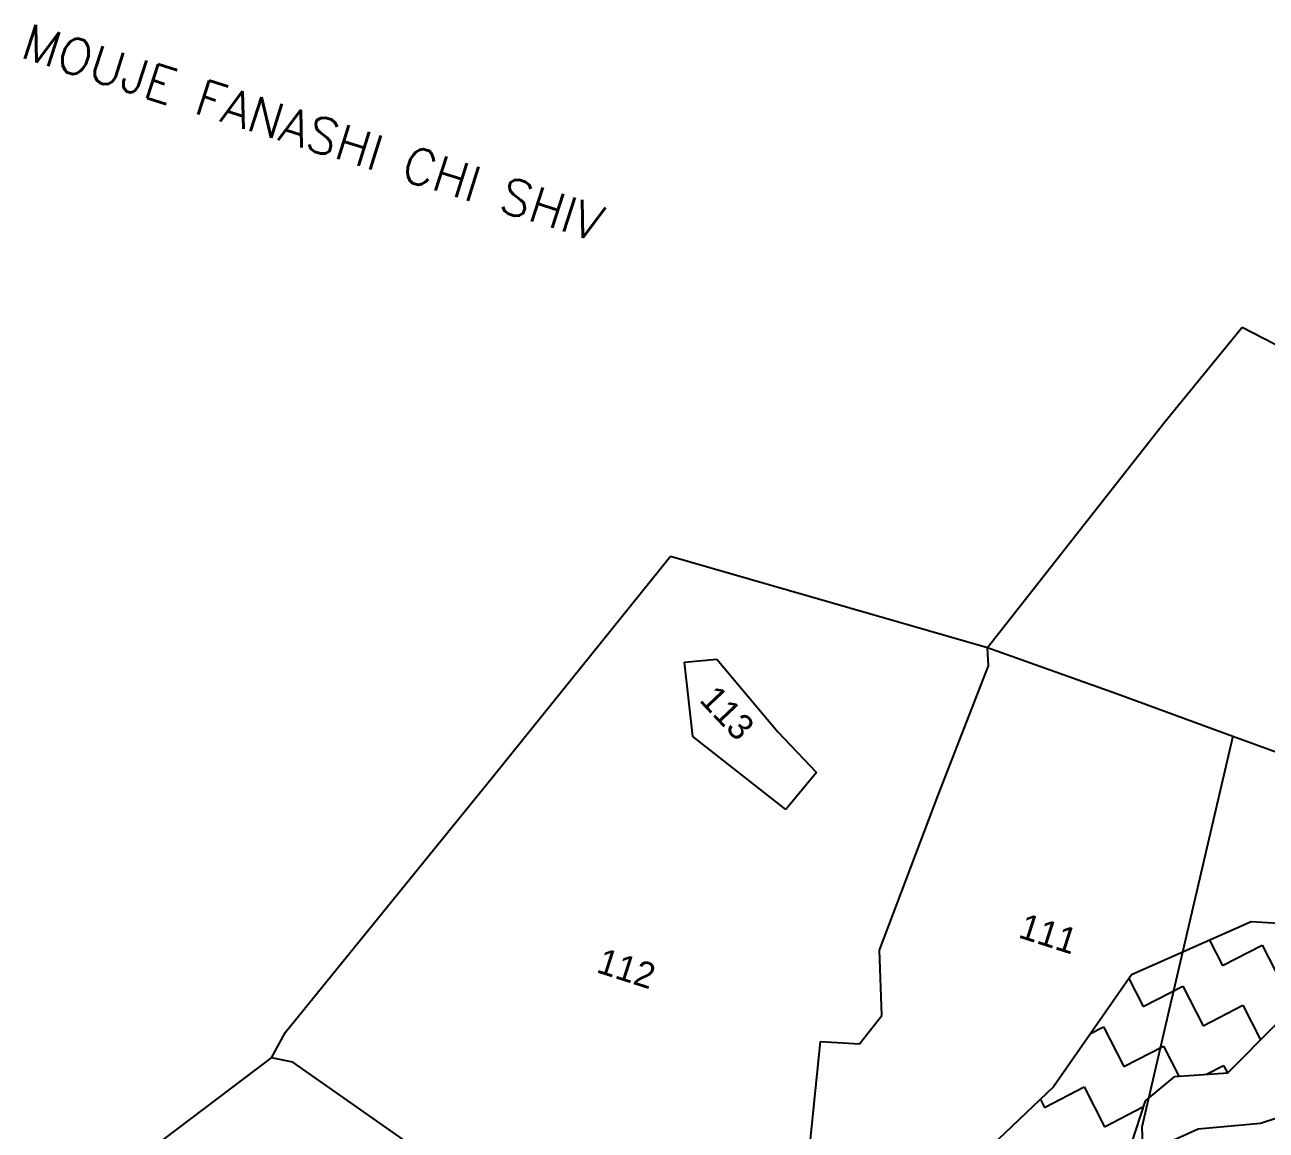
# Model space of a CAD drawing. Header units: metres. Extents: x 325249 to 329200, y 1813160 to 1816809.
# Drawn here: x 326415 to 327316, y 1816007 to 1816809 of the extents above; entities that cross this region are included whole.
import ezdxf
from ezdxf.enums import TextEntityAlignment as Align

# ---------------------------------------------------------------- set-up
doc = ezdxf.new("R2010")
doc.units = ezdxf.units.M
for name, color, linetype in [('POLY_HATCH', 12, 'Continuous'), ('POLY_PARCEL', 6, 'Continuous'), ('POLY_WATER', 4, 'Continuous'), ('TEXT_MAPOUT', 7, 'Continuous'), ('TEXT_PARCEL', 7, 'Continuous'), ('V_BOUND_LINE', 7, 'Continuous')]:
    doc.layers.add(name, color=color, linetype=linetype)
doc.styles.get("Standard").update_dxf_attribs({"font": 'simplex.shx'})
doc.styles.add('TEXT_MAP', font='', dxfattribs={"height": 0.5})
doc.styles.get('TEXT_MAP').set_extended_font_data('Kruti Dev 050')

msp = doc.modelspace()

# ---------------------------------------------------------------- linework, layer by layer
at = {"layer": 'POLY_HATCH'}
for p, q in [((327305.15, 1816158.1), (327218.15, 1816119.65)), ((327381.01, 1816153.14), (327305.15, 1816158.1)), ((327218.15, 1816119.65), (327161.64, 1816038.27)), ((327288.24, 1816048.54), (327323.11, 1816083.55)), ((327228.39, 1816028.24), (327249.75, 1816045.84)), ((327249.75, 1816045.84), (327288.24, 1816048.54)), ((327161.64, 1816038.27), (327094.1, 1815974.24)), ((327218.09, 1815996.1), (327228.39, 1816028.24))]:
    msp.add_line(p, q, dxfattribs=at)
at = {"layer": 'POLY_HATCH', "linetype": 'Continuous'}
for p, q in [((327274.76, 1816144.67), (327284.23, 1816126.27)), ((327284.23, 1816126.27), (327313.04, 1816141.1)), ((327313.04, 1816141.1), (327327.86, 1816112.29)), ((327216.21, 1816116.87), (327226.63, 1816096.63)), ((327226.63, 1816096.63), (327255.43, 1816111.45)), ((327255.43, 1816111.45), (327270.26, 1816082.65)), ((327270.26, 1816082.65), (327299.06, 1816097.47)), ((327299.06, 1816097.47), (327311.98, 1816072.37)), ((327188.55, 1816077.03), (327197.83, 1816081.8)), ((327197.83, 1816081.8), (327212.65, 1816053)), ((327212.65, 1816053), (327241.45, 1816067.82)), ((327241.45, 1816067.82), (327252.66, 1816046.04)), ((327272.64, 1816047.44), (327285.08, 1816053.84)), ((327285.08, 1816053.84), (327287.82, 1816048.51)), ((327155.04, 1816023.36), (327183.85, 1816038.18)), ((327183.85, 1816038.18), (327198.67, 1816009.38)), ((327152.05, 1816029.18), (327155.04, 1816023.36)), ((327198.67, 1816009.38), (327227.02, 1816023.97))]:
    msp.add_line(p, q, dxfattribs=at)
at = {"layer": 'POLY_PARCEL'}
for p, q in [((327114.29, 1816343.84), (327113.6, 1816357.02)), ((327113.6, 1816357.02), (327207.21, 1816323.67)), ((326893.77, 1816346.55), (326917.17, 1816348.7)), ((326917.17, 1816348.7), (326961.57, 1816295.9)), ((326899.72, 1816292.46), (326893.77, 1816346.55)), ((327077.75, 1816249.84), (327114.29, 1816343.84)), ((327207.21, 1816323.67), (327291.88, 1816292.78)), ((326961.57, 1816295.9), (326989.61, 1816266.49)), ((326967.37, 1816239.58), (326899.72, 1816292.46)), ((327291.88, 1816292.78), (327244.65, 1816090.26)), ((327291.88, 1816292.78), (327399.54, 1816253.5)), ((326989.61, 1816266.49), (326967.37, 1816239.58)), ((327035.32, 1816137.44), (327077.75, 1816249.84)), ((327036.94, 1816090.03), (327035.32, 1816137.44)), ((327020.77, 1816069.59), (327036.94, 1816090.03)), ((327244.65, 1816090.26), (327225.61, 1816009.03)), ((326980.9, 1815958.5), (326992.43, 1816071.19)), ((326992.43, 1816071.19), (327020.77, 1816069.59)), ((326609.31, 1816056.22), (326593.75, 1816059.27)), ((326733.28, 1815969.52), (326609.31, 1816056.22)), ((327225.61, 1816009.03), (327226.33, 1815989.72))]:
    msp.add_line(p, q, dxfattribs=at)
at = {"layer": 'POLY_WATER'}
for p, q in [((327311.91, 1816011.92), (327341.71, 1816021.79)), ((327226.33, 1815989.72), (327266.65, 1816007.72)), ((327266.65, 1816007.72), (327311.91, 1816011.92))]:
    msp.add_line(p, q, dxfattribs=at)
at = {"layer": 'V_BOUND_LINE'}
for p, q in [((327242.5, 1816520.76), (327298.48, 1816589.6)), ((327298.48, 1816589.6), (327522.15, 1816473.99)), ((327113.6, 1816357.02), (327242.5, 1816520.76)), ((326754.34, 1816263.07), (326883.58, 1816423.41)), ((326883.58, 1816423.41), (327113.6, 1816357.02)), ((326603.94, 1816077.98), (326754.34, 1816263.07)), ((326593.75, 1816059.27), (326603.94, 1816077.98)), ((326474.33, 1815969.07), (326593.75, 1816059.27))]:
    msp.add_line(p, q, dxfattribs=at)

# ---------------------------------------------------------------- texts
at = {"layer": 'TEXT_MAPOUT'}
msp.add_text('MOUJE FANASHI CHI SHIV', height=25.9145, rotation=342.23203, dxfattribs=at).set_placement((326410.54, 1816785.58))
at = {"layer": 'TEXT_PARCEL', "style": 'TEXT_MAP'}
for s, rotation, p in [('113', 313.3666, (326924.83, 1816309.73)), ('111', 342.23203, (327157.92, 1816149.43)), ('112', 342.23203, (326851.7, 1816124.29))]:
    msp.add_text(s, height=18.658, rotation=rotation, dxfattribs=at).set_placement(p, align=Align.MIDDLE)

doc.saveas('drawing.dxf')
